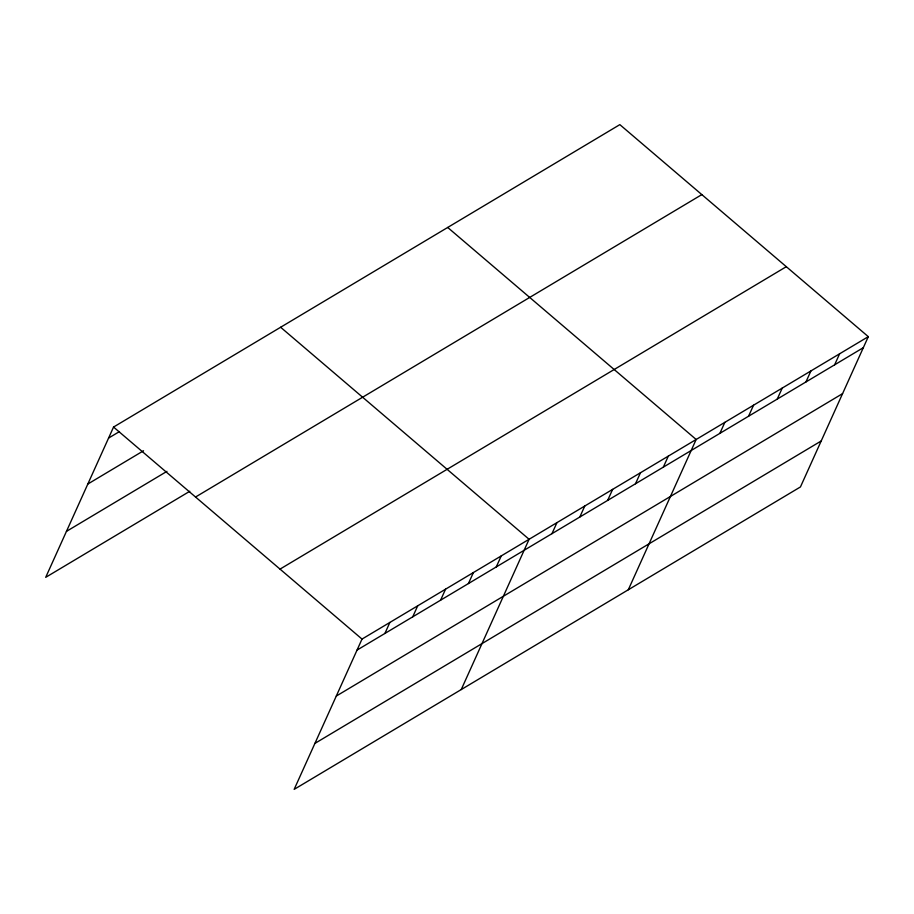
<?xml version="1.0" encoding="UTF-8"?>
<svg xmlns="http://www.w3.org/2000/svg" width="914" height="914" viewBox="0 0 914 914"><rect width="100%" height="100%" fill="white"/><g stroke="black" fill="none" stroke-linecap="round" stroke-linejoin="round"><path stroke-width="1.37" d="M868.3 336.66L362.013 639.08L294.159 789.365L800.447 486.945L868.3 336.66L619.841 124.635L113.553 427.055L45.7 577.34L189.769 491.286M384.885 633.471L389.867 622.445M412.728 616.836L417.709 605.811M440.582 600.201L445.552 589.187M468.425 583.566L473.395 572.552M496.268 566.931L501.249 555.918M461.239 689.567L529.092 539.283L280.632 327.258M551.965 533.662L556.934 522.648M579.807 517.038L584.777 506.013M607.65 500.404L612.631 489.378M635.493 483.769L640.474 472.755M663.347 467.134L668.317 456.12M628.306 589.77L696.16 439.485L447.7 227.46M719.878 433.362L724.848 422.348M748.566 416.224L753.547 405.21M777.254 399.087L782.235 388.073M805.942 381.949L810.924 370.935M834.631 364.812L839.612 353.798M108.583 438.069L119.483 431.568M87.835 484.032L143.521 450.762M66.448 531.377L166.942 471.361M195.55 497.022L701.838 194.602M280.027 569.114L786.303 266.694M357.043 650.094L863.33 347.674M336.295 696.057L842.571 393.637M314.907 743.413L821.195 440.982M113.553 427.055L362.013 639.08"/></g></svg>
